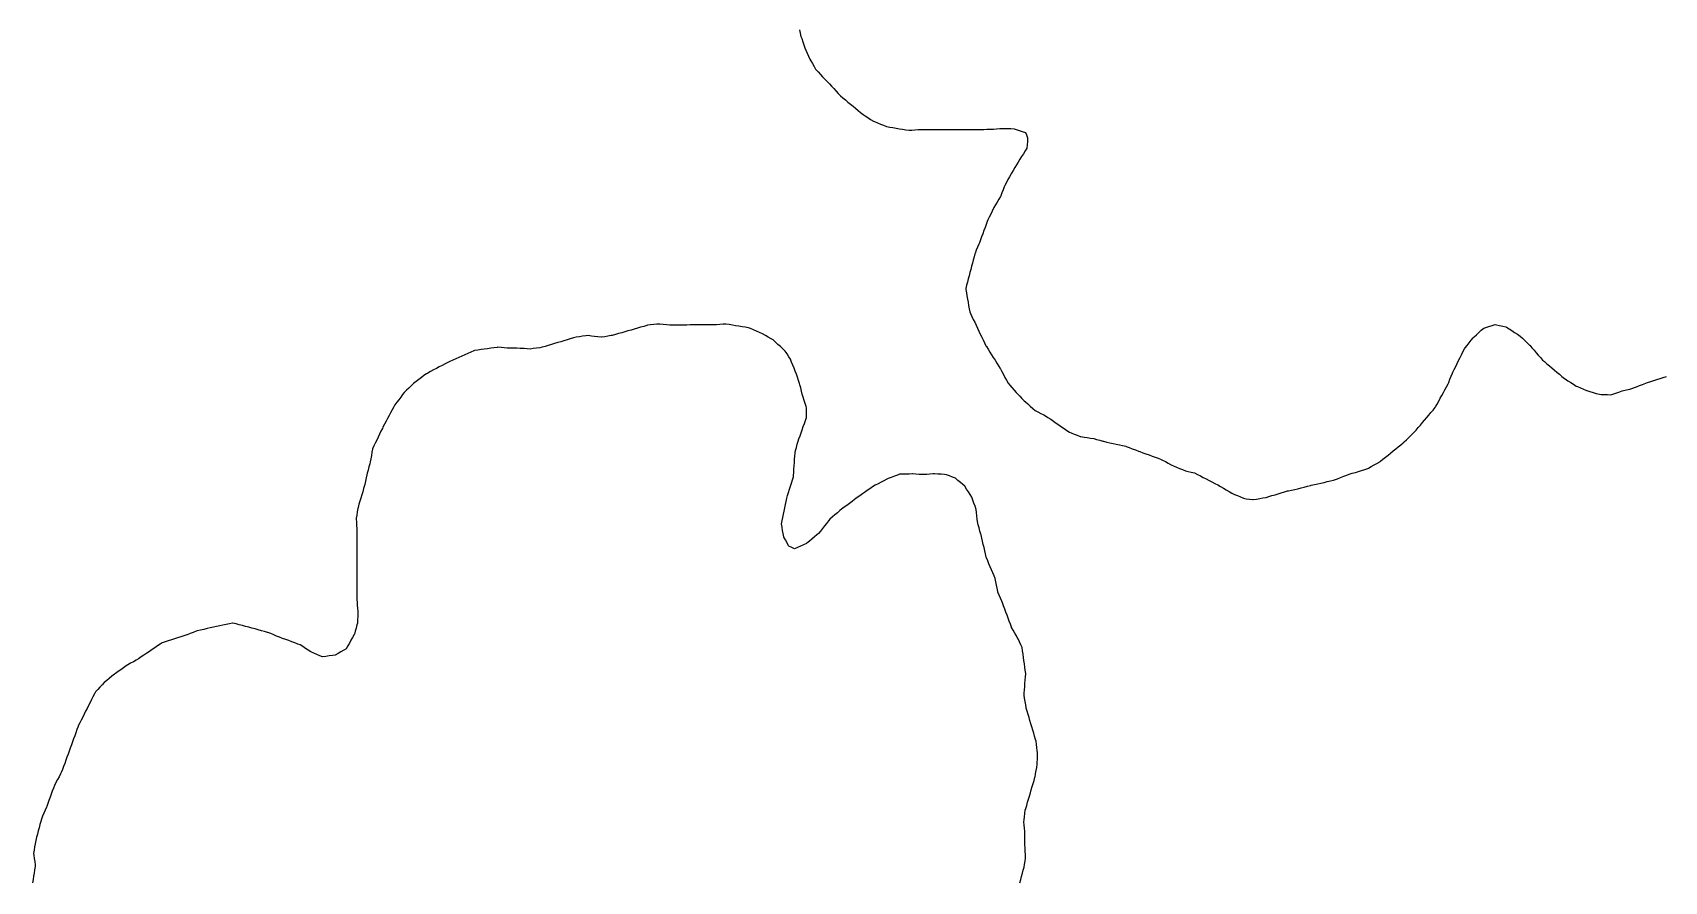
# Model space of a CAD drawing. Header units: millimetres. Extents: x 0 to 3094, y 578 to 2491.
# Drawn here: x 295.8 to 795.5, y 1794.4 to 2054.3 of the extents above; entities that cross this region are included whole.
import ezdxf

# ---------------------------------------------------------------- set-up
doc = ezdxf.new("R2010")
doc.units = ezdxf.units.MM
for name, color, linetype in [('ALL_ISLANDS', 7, 'Continuous'), ('OUTLINE_ISLAND_04', 7, 'Continuous'), ('OUTLINE_ISLAND_10', 7, 'Continuous')]:
    doc.layers.add(name, color=color, linetype=linetype)

msp = doc.modelspace()

# ---------------------------------------------------------------- linework, layer by layer
at = {"layer": 'ALL_ISLANDS'}
for points in [[(530.6248, 2055.1215), (530.8417, 2054.1453), (531.0586, 2053.1691), (531.2861, 2052.4706), (531.5958, 2051.5198), (531.9055, 2050.569), (532.2153, 2049.6182), (532.5335, 2048.9363), (532.9565, 2048.0302), (533.3795, 2047.124), (533.8024, 2046.2179), (534.0962, 2045.6948), (534.586, 2044.8229), (535.0757, 2043.951), (535.5654, 2043.0791), (535.6602, 2042.9781), (536.3447, 2042.2491), (537.0292, 2041.5201), (537.7137, 2040.791), (538.3982, 2040.062), (539.0827, 2039.333), (539.7672, 2038.604), (540.4517, 2037.875), (541.1362, 2037.146), (541.8207, 2036.417), (542.5052, 2035.6879), (543.1897, 2034.9589), (543.935, 2034.3373), (544.703, 2033.6968), (545.471, 2033.0563), (546.239, 2032.4159), (547.0069, 2031.7754), (547.7749, 2031.1349), (548.5429, 2030.4944), (549.3108, 2029.8539), (550.0788, 2029.2134), (550.7203, 2028.8094), (551.5665, 2028.2765), (552.4127, 2027.7436), (553.2589, 2027.2107), (553.6008, 2027.0692), (554.5249, 2026.687), (555.449, 2026.3048), (556.373, 2025.9225), (557.2971, 2025.5403), (558.2597, 2025.3791), (559.246, 2025.214), (560.2323, 2025.0489), (561.2185, 2024.8838), (562.2048, 2024.7186), (563.1911, 2024.5535), (564.1774, 2024.3884), (564.9755, 2024.4533), (565.9722, 2024.5344), (566.9689, 2024.6155), (567.0334, 2024.6157), (568.0334, 2024.6191), (569.0334, 2024.6226), (570.0334, 2024.626), (571.0334, 2024.6294), (572.0334, 2024.6329), (573.0334, 2024.6363), (574.0334, 2024.6397), (575.0334, 2024.6431), (576.0334, 2024.6466), (577.0334, 2024.65), (578.0334, 2024.6534), (579.0334, 2024.6569), (580.0333, 2024.6603), (581.0333, 2024.6637), (582.0333, 2024.6672), (583.0333, 2024.6706), (584.0333, 2024.674), (585.0333, 2024.6775), (586.0333, 2024.6809), (587.0333, 2024.6843), (588.0333, 2024.6878), (589.0333, 2024.6912), (589.9971, 2024.7822), (590.9926, 2024.8762), (591.9882, 2024.9702), (592.381, 2024.9612), (593.3808, 2024.9381), (594.3805, 2024.915), (595.3802, 2024.8919), (596.38, 2024.8688), (596.9385, 2024.6851), (597.8885, 2024.3726), (598.8384, 2024.0601), (599.7883, 2023.7476), (600.1013, 2023.017), (600.495, 2022.0978), (600.4812, 2021.9315), (600.3981, 2020.9349), (600.315, 2019.9384), (600.232, 2018.9418), (600.2177, 2018.9185), (599.6954, 2018.0657), (599.1731, 2017.2129), (598.6509, 2016.3601), (598.1286, 2015.5074), (597.6063, 2014.6546), (597.084, 2013.8018), (596.5618, 2012.949), (596.0395, 2012.0962), (595.5172, 2011.2435), (595.411, 2011.0459), (594.9373, 2010.1652), (594.4637, 2009.2845), (593.99, 2008.4038), (593.5163, 2007.5231), (593.3427, 2007.0882), (592.9718, 2006.1595), (592.601, 2005.2309), (592.2301, 2004.3022), (592.147, 2004.1588), (591.6456, 2003.2935), (591.1443, 2002.4283), (590.6429, 2001.5631), (590.1415, 2000.6979), (590.0559, 2000.5244), (589.6136, 1999.6275), (589.1712, 1998.7307), (588.7289, 1997.8339), (588.2865, 1996.937), (588.121, 1996.4841), (587.7776, 1995.5449), (587.4343, 1994.6057), (587.091, 1993.6665), (586.7476, 1992.7273), (586.4043, 1991.7881), (586.061, 1990.8489), (585.7176, 1989.9096), (585.5328, 1989.4704), (585.1449, 1988.5487), (584.7569, 1987.627), (584.369, 1986.7053), (584.3392, 1986.5931), (584.0822, 1985.6266), (583.8253, 1984.6602), (583.5683, 1983.6938), (583.3113, 1982.7274), (583.0543, 1981.761), (582.7974, 1980.7945), (582.5404, 1979.8281), (582.2834, 1978.8617), (582.0265, 1977.8953), (581.7695, 1976.9289), (581.5125, 1975.9625), (581.5679, 1975.6437), (581.7389, 1974.6584), (581.9099, 1973.6732), (582.0809, 1972.6879), (582.2519, 1971.7026), (582.4229, 1970.7174), (582.5939, 1969.7321), (582.7649, 1968.7468), (582.9804, 1968.2959), (583.4115, 1967.3936), (583.8427, 1966.4914), (584.2739, 1965.5891), (584.7051, 1964.6868), (585.1363, 1963.7846), (585.5675, 1962.8823), (585.9986, 1961.98), (586.4298, 1961.0778), (586.861, 1960.1755), (587.2922, 1959.2733), (587.7234, 1958.371), (587.8432, 1958.1802), (588.375, 1957.3334), (588.9068, 1956.4865), (589.4386, 1955.6396), (589.9704, 1954.7928), (590.5022, 1953.9459), (591.034, 1953.099), (591.5659, 1952.2522), (592.0977, 1951.4053), (592.1306, 1951.3443), (592.6056, 1950.4643), (593.0806, 1949.5843), (593.5556, 1948.7043), (594.0305, 1947.8243), (594.5055, 1946.9443), (595.0194, 1946.3525), (595.675, 1945.5974), (596.3306, 1944.8423), (596.9862, 1944.0871), (597.3563, 1943.7108), (598.0576, 1942.9979), (598.7588, 1942.285), (599.4601, 1941.5721), (599.8266, 1941.2414), (600.569, 1940.5715), (601.3114, 1939.9016), (602.0539, 1939.2317), (602.7963, 1938.5618), (603.6309, 1938.1229), (604.516, 1937.6574), (605.401, 1937.192), (606.2861, 1936.7265), (606.7243, 1936.428), (607.5507, 1935.865), (608.3771, 1935.3019), (609.2035, 1934.7389), (610.03, 1934.1758), (610.8564, 1933.6128), (611.6828, 1933.0497), (612.5092, 1932.4867), (613.3357, 1931.9236), (613.7891, 1931.7363), (614.7134, 1931.3546), (615.6377, 1930.9729), (616.562, 1930.5912), (616.7786, 1930.5589), (617.7676, 1930.4113), (618.7567, 1930.2637), (619.7457, 1930.1161), (620.7347, 1929.9685), (621.6226, 1929.7175), (622.5848, 1929.4454), (623.5471, 1929.1733), (623.7204, 1929.1349), (624.6968, 1928.9189), (625.6731, 1928.703), (626.6495, 1928.487), (627.6259, 1928.271), (628.6023, 1928.055), (629.5787, 1927.839), (630.5551, 1927.623), (630.6871, 1927.5717), (631.6191, 1927.2094), (632.5512, 1926.847), (633.4832, 1926.4847), (634.4153, 1926.1224), (634.8461, 1925.9676), (635.7872, 1925.6295), (636.7284, 1925.2914), (637.6695, 1924.9533), (638.6106, 1924.6152), (639.5517, 1924.2771), (640.4928, 1923.939), (641.4339, 1923.6009), (641.8071, 1923.3982), (642.6858, 1922.9209), (643.5646, 1922.4435), (644.4433, 1921.9662), (645.322, 1921.4889), (646.0625, 1921.201), (646.9945, 1920.8385), (647.9265, 1920.4761), (648.8586, 1920.1137), (649.6512, 1919.9194), (650.6224, 1919.6814), (651.5937, 1919.4433), (651.6006, 1919.4398), (652.491, 1918.9845), (653.3814, 1918.5293), (654.2718, 1918.0741), (655.1622, 1917.6189), (656.0526, 1917.1637), (656.9429, 1916.7085), (657.8333, 1916.2533), (658.7237, 1915.7981), (658.7258, 1915.7968), (659.5843, 1915.284), (660.4428, 1914.7712), (661.3013, 1914.2584), (662.1597, 1913.7456), (663.0182, 1913.2327), (663.8061, 1912.8906), (664.7234, 1912.4923), (665.6406, 1912.0941), (666.5579, 1911.6958), (667.4294, 1911.5637), (668.4181, 1911.4139), (669.4068, 1911.264), (669.6079, 1911.2976), (670.5942, 1911.4623), (671.5805, 1911.627), (672.5669, 1911.7918), (673.5532, 1911.9565), (674.3464, 1912.1994), (675.3026, 1912.4921), (676.2588, 1912.7849), (677.215, 1913.0777), (678.1712, 1913.3705), (679.1273, 1913.6633), (680.0835, 1913.9561), (680.3534, 1914.0126), (681.3322, 1914.2176), (682.311, 1914.4226), (683.2897, 1914.6276), (684.2685, 1914.8326), (685.1959, 1915.0969), (686.1576, 1915.371), (687.1193, 1915.6451), (687.3736, 1915.7012), (688.3501, 1915.9168), (689.3266, 1916.1323), (690.3031, 1916.3479), (691.2796, 1916.5635), (692.256, 1916.779), (693.2325, 1916.9946), (694.209, 1917.2102), (694.4949, 1917.3231), (695.4249, 1917.6906), (696.355, 1918.0582), (697.285, 1918.4257), (698.215, 1918.7932), (698.9667, 1919.0276), (699.9214, 1919.3253), (700.876, 1919.623), (701.8307, 1919.9207), (702.7853, 1920.2184), (703.74, 1920.5161), (704.6946, 1920.8139), (704.8606, 1920.9074), (705.7317, 1921.3986), (706.6028, 1921.8897), (707.4739, 1922.3809), (708.3449, 1922.872), (708.5423, 1923.032), (709.3192, 1923.6617), (710.096, 1924.2914), (710.8728, 1924.9212), (711.6497, 1925.5509), (712.4265, 1926.1806), (713.2033, 1926.8103), (713.9802, 1927.44), (714.757, 1928.0697), (715.5338, 1928.6994), (715.7743, 1928.9345), (716.4894, 1929.6336), (717.2044, 1930.3327), (717.9194, 1931.0318), (718.6344, 1931.7309), (719.3495, 1932.43), (719.4867, 1932.5921), (720.1331, 1933.3551), (720.7794, 1934.1182), (721.4258, 1934.8812), (722.0721, 1935.6443), (722.7185, 1936.4073), (723.3648, 1937.1704), (724.0112, 1937.9334), (724.6575, 1938.6965), (725.3039, 1939.4595), (725.4218, 1939.6747), (725.9025, 1940.5516), (726.3832, 1941.4285), (726.864, 1942.3054), (727.3447, 1943.1823), (727.8254, 1944.0591), (728.3061, 1944.936), (728.7868, 1945.8129), (729.2675, 1946.6898), (729.4685, 1947.1949), (729.8383, 1948.124), (730.2081, 1949.0531), (730.5779, 1949.9822), (730.7176, 1950.2663), (731.159, 1951.1636), (731.6004, 1952.0609), (732.0418, 1952.9582), (732.4832, 1953.8555), (732.9246, 1954.7528), (733.366, 1955.6501), (733.8074, 1956.5474), (734.2488, 1957.4447), (734.4812, 1957.7357), (735.1052, 1958.5171), (735.7292, 1959.2985), (736.3533, 1960.0799), (736.9773, 1960.8612), (737.2352, 1961.1016), (737.9669, 1961.7832), (738.6985, 1962.4649), (739.4302, 1963.1466), (740.1618, 1963.8283), (740.8014, 1964.0206), (741.7591, 1964.3084), (742.7168, 1964.5963), (743.6744, 1964.8841), (744.047, 1964.8091), (745.0274, 1964.6118), (746.0077, 1964.4145), (746.9881, 1964.2172), (747.1355, 1964.1203), (747.9711, 1963.5709), (748.8067, 1963.0215), (749.6422, 1962.4721), (750.4778, 1961.9227), (751.3134, 1961.3734), (752.0297, 1960.6918), (752.7541, 1960.0024), (753.4785, 1959.3131), (754.203, 1958.6237), (754.2729, 1958.5431), (754.9279, 1957.7875), (755.583, 1957.032), (756.2381, 1956.2764), (756.8931, 1955.5208), (757.5482, 1954.7652), (758.2033, 1954.0097), (758.7651, 1953.5372), (759.5304, 1952.8935), (760.2957, 1952.2498), (761.061, 1951.6062), (761.8263, 1950.9625), (762.5916, 1950.3188), (763.3569, 1949.6752), (764.1222, 1949.0315), (764.8875, 1948.3879), (765.1295, 1948.2309), (765.9684, 1947.6866), (766.8073, 1947.1424), (767.6463, 1946.5981), (768.4852, 1946.0538), (768.887, 1945.888), (769.8114, 1945.5066), (770.7357, 1945.1251), (771.6601, 1944.7436), (771.7611, 1944.7123), (772.7163, 1944.4164), (773.6715, 1944.1204), (774.6267, 1943.8245), (775.5819, 1943.5285), (776.1291, 1943.51), (777.1285, 1943.4762), (778.128, 1943.4424), (779.1274, 1943.4086), (779.6823, 1943.5959), (780.6298, 1943.9156), (781.5774, 1944.2353), (782.5249, 1944.555), (782.938, 1944.6588), (783.9079, 1944.9025), (784.8777, 1945.1463), (785.8476, 1945.39), (786.0595, 1945.4743), (786.9888, 1945.8437), (787.9181, 1946.2132), (788.8473, 1946.5826), (789.7766, 1946.9521), (790.3745, 1947.1396), (791.3287, 1947.4389), (792.2829, 1947.7382), (793.237, 1948.0374), (794.1912, 1948.3367), (795.1454, 1948.636), (796.0995, 1948.9352)], [(598.1215, 1793.9172), (598.3824, 1794.8825), (598.6432, 1795.8479), (598.9041, 1796.8133), (599.165, 1797.7786), (599.4258, 1798.744), (599.5435, 1799.5304), (599.6915, 1800.5194), (599.8395, 1801.5084), (599.8382, 1801.5368), (599.7955, 1802.5359), (599.7527, 1803.535), (599.7099, 1804.5341), (599.6671, 1805.5332), (599.6644, 1806.0695), (599.6595, 1807.0695), (599.6545, 1808.0695), (599.6495, 1809.0695), (599.6033, 1809.6132), (599.5187, 1810.6096), (599.4341, 1811.606), (599.3494, 1812.6024), (599.4134, 1813.1484), (599.5297, 1814.1416), (599.6461, 1815.1348), (599.7624, 1816.128), (599.9166, 1816.6522), (600.1987, 1817.6116), (600.4808, 1818.571), (600.7629, 1819.5303), (601.045, 1820.4897), (601.3272, 1821.4491), (601.6093, 1822.4085), (601.8914, 1823.3679), (602.1735, 1824.3272), (602.4556, 1825.2866), (602.7377, 1826.246), (602.7457, 1826.2921), (602.9172, 1827.2773), (603.0886, 1828.2625), (603.26, 1829.2477), (603.4314, 1830.2329), (603.4421, 1830.771), (603.462, 1831.7708), (603.4818, 1832.7706), (603.5017, 1833.7704), (603.4331, 1834.3212), (603.3094, 1835.3135), (603.1857, 1836.3058), (603.062, 1837.2982), (602.906, 1837.8279), (602.6235, 1838.7872), (602.3411, 1839.7465), (602.0586, 1840.7058), (601.7762, 1841.6651), (601.4937, 1842.6243), (601.2112, 1843.5836), (600.9288, 1844.5429), (600.6463, 1845.5022), (600.3638, 1846.4614), (600.0814, 1847.4207), (600.0715, 1847.4776), (599.9003, 1848.4629), (599.729, 1849.4481), (599.5578, 1850.4333), (599.3866, 1851.4186), (599.4311, 1851.9771), (599.5105, 1852.9739), (599.59, 1853.9708), (599.6694, 1854.9676), (599.7488, 1855.9644), (599.8282, 1856.9613), (599.9077, 1857.9581), (599.901, 1858.0062), (599.7648, 1858.9969), (599.6286, 1859.9876), (599.4924, 1860.9783), (599.3562, 1861.969), (599.2201, 1862.9596), (599.0839, 1863.9503), (598.9477, 1864.941), (598.8115, 1865.9317), (598.3963, 1866.8086), (597.9685, 1867.7125), (597.5406, 1868.6163), (597.5237, 1868.647), (597.0404, 1869.5225), (596.5572, 1870.3979), (596.0739, 1871.2734), (595.5907, 1872.1489), (595.5872, 1872.158), (595.2333, 1873.0932), (594.8793, 1874.0285), (594.5253, 1874.9638), (594.1714, 1875.899), (593.8174, 1876.8343), (593.4634, 1877.7695), (593.1095, 1878.7048), (592.7555, 1879.64), (592.5452, 1880.1371), (592.1555, 1881.0581), (591.7658, 1881.979), (591.3762, 1882.9), (591.3312, 1883.138), (591.1453, 1884.1206), (590.9594, 1885.1032), (590.7736, 1886.0857), (590.5877, 1887.0683), (590.218, 1887.9348), (589.8256, 1888.8546), (589.4332, 1889.7744), (589.0408, 1890.6941), (588.6483, 1891.6139), (588.2559, 1892.5337), (587.8635, 1893.4535), (587.8155, 1893.6583), (587.5876, 1894.6319), (587.3596, 1895.6056), (587.1317, 1896.5793), (586.9037, 1897.5529), (586.6758, 1898.5266), (586.4478, 1899.5003), (586.2199, 1900.474), (586.1616, 1900.6849), (585.895, 1901.6487), (585.6285, 1902.6125), (585.3619, 1903.5763), (585.0954, 1904.5402), (585.0142, 1905.3057), (584.9089, 1906.3002), (584.8035, 1907.2946), (584.6981, 1908.289), (584.3696, 1909.2334), (584.0411, 1910.1779), (583.7126, 1911.1224), (583.3841, 1912.0669), (582.8926, 1912.8319), (582.3521, 1913.6732), (581.8115, 1914.5145), (581.271, 1915.3559), (580.6499, 1915.8828), (579.8874, 1916.5297), (579.1248, 1917.1767), (578.3623, 1917.8236), (577.4898, 1918.169), (576.56, 1918.5371), (575.6302, 1918.9052), (574.9958, 1918.9508), (573.9984, 1919.0225), (573.0009, 1919.0942), (572.0035, 1919.1658), (571.581, 1919.1355), (570.5836, 1919.0639), (569.5862, 1918.9923), (568.5887, 1918.9207), (568.2787, 1918.9417), (567.281, 1919.0096), (566.2833, 1919.0774), (565.2856, 1919.1452), (565.1995, 1919.1431), (564.1997, 1919.1192), (563.2, 1919.0954), (562.2003, 1919.0715), (561.2006, 1919.0476), (560.5992, 1918.8121), (559.6681, 1918.4474), (558.7369, 1918.0827), (557.8058, 1917.718), (557.3801, 1917.5019), (556.4885, 1917.0491), (555.5969, 1916.5963), (554.7052, 1916.1436), (553.8136, 1915.6908), (553.0015, 1915.1502), (552.169, 1914.596), (551.3366, 1914.0419), (550.5042, 1913.4878), (549.9306, 1913.0658), (549.1251, 1912.4732), (548.3196, 1911.8806), (547.5141, 1911.288), (546.7086, 1910.6953), (545.9031, 1910.1027), (545.0976, 1909.5101), (544.2921, 1908.9175), (543.4866, 1908.3249), (542.986, 1907.9003), (542.2235, 1907.2534), (541.4609, 1906.6065), (540.6983, 1905.9595), (539.9358, 1905.3126), (539.5198, 1904.79), (538.8971, 1904.0076), (538.2743, 1903.2252), (537.6516, 1902.4428), (537.0288, 1901.6604), (536.4061, 1900.8779), (535.9516, 1900.4906), (535.1905, 1899.8419), (534.4295, 1899.1932), (533.6684, 1898.5446), (532.9073, 1897.8959), (532.7313, 1897.8206), (531.8119, 1897.4273), (530.8925, 1897.034), (529.9731, 1896.6407), (529.0537, 1896.2474), (528.2633, 1896.6066), (527.353, 1897.0205), (527.2797, 1897.1537), (526.7979, 1898.03), (526.3161, 1898.9062), (525.8343, 1899.7825), (525.8141, 1899.8902), (525.6299, 1900.8731), (525.4458, 1901.856), (525.2616, 1902.8389), (525.0775, 1903.8218), (525.0864, 1903.8644), (525.291, 1904.8432), (525.4957, 1905.822), (525.7003, 1906.8009), (525.905, 1907.7797), (526.1096, 1908.7585), (526.3143, 1909.7374), (526.5189, 1910.7162), (526.7236, 1911.695), (526.9812, 1912.5321), (527.2754, 1913.4879), (527.5696, 1914.4436), (527.8638, 1915.3994), (528.158, 1916.3551), (528.4522, 1917.3109), (528.7464, 1918.2666), (528.7714, 1918.6331), (528.8394, 1919.6307), (528.9074, 1920.6284), (528.9754, 1921.6261), (529.0434, 1922.6238), (529.1114, 1923.6215), (529.1794, 1924.6192), (529.2474, 1925.6169), (529.4262, 1926.2835), (529.6853, 1927.2494), (529.9443, 1928.2153), (530.2033, 1929.1811), (530.4429, 1929.8583), (530.7765, 1930.801), (531.1101, 1931.7437), (531.4436, 1932.6864), (531.7772, 1933.6292), (532.1108, 1934.5719), (532.4444, 1935.5146), (532.7779, 1936.4573), (532.7827, 1937.4037), (532.7877, 1938.4037), (532.7927, 1939.4037), (532.6796, 1939.7543), (532.3729, 1940.7061), (532.0661, 1941.6579), (531.7593, 1942.6096), (531.4525, 1943.5614), (531.2211, 1944.533), (530.9895, 1945.5058), (530.7578, 1946.4786), (530.6448, 1946.8325), (530.3407, 1947.7851), (530.0365, 1948.7378), (529.7324, 1949.6904), (529.7221, 1949.7154), (529.3408, 1950.6399), (528.9595, 1951.5643), (528.5782, 1952.4888), (528.197, 1953.4133), (527.8157, 1954.3377), (527.3523, 1955.0449), (526.8043, 1955.8814), (526.2562, 1956.7178), (526.2124, 1956.759), (525.4838, 1957.4439), (524.7551, 1958.1288), (524.0265, 1958.8136), (523.2978, 1959.4985), (522.5691, 1960.1834), (521.9273, 1960.5573), (521.0632, 1961.0607), (520.1991, 1961.564), (519.335, 1962.0674), (519.2842, 1962.0887), (518.3619, 1962.475), (517.4395, 1962.8613), (516.5171, 1963.2476), (515.5948, 1963.6339), (514.9912, 1963.8867), (514.0048, 1964.0511), (513.0184, 1964.2155), (512.032, 1964.3799), (511.0456, 1964.5443), (510.0592, 1964.7088), (509.0728, 1964.8732), (508.0864, 1965.0376), (507.2415, 1964.9661), (506.245, 1964.8818), (505.2486, 1964.7976), (505.091, 1964.7968), (504.091, 1964.7921), (503.091, 1964.7873), (502.091, 1964.7826), (501.091, 1964.7778), (500.091, 1964.7731), (499.091, 1964.7683), (498.091, 1964.7636), (497.091, 1964.7588), (496.0911, 1964.7541), (495.0911, 1964.7493), (494.0911, 1964.7446), (493.0911, 1964.7398), (492.0911, 1964.7351), (491.0911, 1964.7303), (490.883, 1964.7463), (489.886, 1964.823), (488.8889, 1964.8997), (487.8918, 1964.9764), (486.8948, 1965.0532), (486.0254, 1964.9354), (485.0344, 1964.8011), (484.0435, 1964.6669), (483.8568, 1964.6127), (482.8964, 1964.3343), (481.9359, 1964.0558), (480.9755, 1963.7773), (480.015, 1963.4988), (479.0546, 1963.2204), (478.0941, 1962.9419), (477.1337, 1962.6634), (476.1733, 1962.3849), (475.2128, 1962.1064), (474.2524, 1961.828), (473.2919, 1961.5495), (472.9512, 1961.4932), (471.9646, 1961.3304), (470.9779, 1961.1675), (469.9913, 1961.0046), (469.8593, 1961.0206), (468.8665, 1961.1407), (467.8738, 1961.2609), (466.881, 1961.3811), (465.8883, 1961.5013), (465.1755, 1961.4133), (464.183, 1961.2908), (463.1905, 1961.1683), (462.1981, 1961.0458), (461.353, 1960.7926), (460.3951, 1960.5055), (459.4372, 1960.2185), (458.4793, 1959.9315), (457.5213, 1959.6445), (456.5634, 1959.3574), (455.6055, 1959.0704), (454.6476, 1958.7834), (453.6897, 1958.4963), (452.7317, 1958.2093), (451.7738, 1957.9223), (451.0689, 1957.8136), (450.0806, 1957.6612), (449.0923, 1957.5088), (448.104, 1957.3564), (447.2409, 1957.4308), (446.2446, 1957.5167), (445.2483, 1957.6026), (445.0552, 1957.6057), (444.0554, 1957.6217), (443.0555, 1957.6377), (442.0556, 1957.6537), (441.0557, 1957.6697), (440.1981, 1957.7489), (439.2023, 1957.8407), (438.2065, 1957.9326), (438.0285, 1957.9077), (437.0381, 1957.7693), (436.0477, 1957.6308), (435.0574, 1957.4923), (434.067, 1957.3539), (433.0766, 1957.2154), (432.0863, 1957.077), (431.0959, 1956.9385), (430.884, 1956.8445), (429.9698, 1956.4391), (429.0557, 1956.0338), (428.1415, 1955.6284), (427.2274, 1955.223), (426.3132, 1954.8176), (425.3991, 1954.4123), (424.4849, 1954.0069), (423.5708, 1953.6015), (422.9656, 1953.2864), (422.0786, 1952.8246), (421.1916, 1952.3628), (420.3046, 1951.901), (419.4176, 1951.4392), (418.5306, 1950.9774), (417.6437, 1950.5156), (416.7567, 1950.0538), (416.4298, 1949.8208), (415.6154, 1949.2404), (414.8011, 1948.66), (413.9868, 1948.0796), (413.1724, 1947.4993), (413.1685, 1947.4956), (412.4396, 1946.8109), (411.7107, 1946.1263), (410.9818, 1945.4417), (410.2529, 1944.757), (409.524, 1944.0724), (409.0752, 1943.4764), (408.4736, 1942.6776), (407.872, 1941.8788), (407.2704, 1941.08), (406.6688, 1940.2812), (406.3439, 1939.67), (405.8746, 1938.787), (405.4052, 1937.904), (404.9358, 1937.0209), (404.4665, 1936.1379), (403.9971, 1935.2549), (403.5278, 1934.3719), (403.0584, 1933.4889), (402.8748, 1933.1063), (402.4421, 1932.2047), (402.0095, 1931.3032), (401.5768, 1930.4016), (401.1442, 1929.5001), (400.7115, 1928.5985), (400.2788, 1927.6969), (399.8462, 1926.7954), (399.8402, 1926.7603), (399.6713, 1925.7747), (399.5025, 1924.789), (399.3336, 1923.8034), (399.1648, 1922.8177), (399.0131, 1922.2634), (398.7493, 1921.2989), (398.4854, 1920.3343), (398.2215, 1919.3698), (398.1264, 1918.896), (397.9296, 1917.9155), (397.7327, 1916.9351), (397.5359, 1915.9547), (397.4273, 1915.5936), (397.1392, 1914.636), (396.8511, 1913.6784), (396.563, 1912.7208), (396.2749, 1911.7632), (395.9868, 1910.8056), (395.6987, 1909.848), (395.4106, 1908.8904), (395.3497, 1908.5232), (395.186, 1907.5367), (395.0224, 1906.5501), (394.8588, 1905.5636), (394.8675, 1905.3764), (394.9144, 1904.3775), (394.9612, 1903.3786), (395.008, 1902.3797), (395.0549, 1901.3808), (395.0551, 1900.5272), (395.0555, 1899.5272), (395.0558, 1898.5272), (395.0561, 1897.5272), (395.0564, 1896.5272), (395.0567, 1895.5272), (395.0571, 1894.5272), (395.0574, 1893.5272), (395.0577, 1892.5272), (395.058, 1891.5272), (395.0584, 1890.5272), (395.0587, 1889.5272), (395.059, 1888.5272), (395.0593, 1887.5272), (395.0596, 1886.5272), (395.06, 1885.5272), (395.0603, 1884.5272), (395.0606, 1883.5272), (395.0609, 1882.5272), (395.0613, 1881.5272), (395.0616, 1880.5272), (395.1072, 1879.9859), (395.1913, 1878.9895), (395.2754, 1877.993), (395.3594, 1876.9965), (395.3417, 1876.4517), (395.3091, 1875.4522), (395.2765, 1874.4527), (395.2439, 1873.4533), (395.094, 1872.9113), (394.8273, 1871.9475), (394.5606, 1870.9837), (394.2939, 1870.0199), (394.2445, 1869.9329), (393.7506, 1869.0634), (393.2567, 1868.1939), (392.7628, 1867.3244), (392.2689, 1866.4548), (391.7751, 1865.5853), (391.036, 1865.1598), (390.1693, 1864.6609), (389.3027, 1864.162), (388.436, 1863.6631), (387.552, 1863.5386), (386.5618, 1863.3991), (385.5716, 1863.2596), (384.5813, 1863.1201), (383.7518, 1863.4624), (382.8274, 1863.8438), (381.903, 1864.2252), (380.9786, 1864.6066), (380.1695, 1865.1445), (379.3367, 1865.6982), (378.5039, 1866.2518), (377.6712, 1866.8054), (377.0099, 1867.0484), (376.0713, 1867.3933), (375.1327, 1867.7383), (374.1941, 1868.0833), (373.2555, 1868.4282), (372.3168, 1868.7732), (371.3782, 1869.1181), (370.4396, 1869.4631), (369.5879, 1869.8271), (368.6684, 1870.2201), (367.7488, 1870.6131), (367.7344, 1870.617), (366.7684, 1870.8755), (365.8024, 1871.134), (364.8364, 1871.3926), (363.8704, 1871.6511), (362.9044, 1871.9097), (361.9384, 1872.1682), (360.9724, 1872.4268), (360.0064, 1872.6853), (359.0404, 1872.9439), (358.0744, 1873.2024), (357.1084, 1873.4609), (356.9883, 1873.4351), (356.0107, 1873.2246), (355.0331, 1873.0141), (354.0555, 1872.8037), (353.0779, 1872.5932), (352.1003, 1872.3827), (351.1227, 1872.1722), (350.1452, 1871.9618), (349.1676, 1871.7513), (348.19, 1871.5408), (347.2124, 1871.3303), (346.2348, 1871.1199), (345.834, 1870.9598), (344.9054, 1870.5887), (343.9768, 1870.2177), (343.0482, 1869.8467), (343.0152, 1869.8362), (342.0627, 1869.5317), (341.1101, 1869.2272), (340.1576, 1868.9227), (339.2051, 1868.6182), (338.2526, 1868.3137), (337.3001, 1868.0092), (336.3476, 1867.7048), (335.395, 1867.4003), (334.8257, 1867.0157), (333.997, 1866.4559), (333.1683, 1865.8962), (332.3396, 1865.3365), (331.5109, 1864.7768), (330.6823, 1864.217), (329.8536, 1863.6573), (329.0249, 1863.0976), (328.1962, 1862.5379), (327.4905, 1862.1315), (326.6239, 1861.6326), (325.7573, 1861.1336), (324.8907, 1860.6346), (324.4234, 1860.3145), (323.5984, 1859.7493), (322.7734, 1859.1842), (321.9484, 1858.619), (321.1234, 1858.0539), (320.7913, 1857.7837), (320.0155, 1857.1527), (319.2397, 1856.5217), (318.4639, 1855.8908), (317.6881, 1855.2598), (317.0527, 1854.5903), (316.3644, 1853.8649), (315.676, 1853.1396), (314.9876, 1852.4142), (314.6792, 1851.7993), (314.2309, 1850.9054), (313.7825, 1850.0116), (313.3342, 1849.1177), (312.8858, 1848.2239), (312.4375, 1847.33), (311.9892, 1846.4361), (311.5408, 1845.5423), (311.0925, 1844.6484), (310.6441, 1843.7546), (310.1958, 1842.8607), (309.7474, 1841.9668), (309.6721, 1841.7599), (309.3301, 1840.8202), (308.9881, 1839.8805), (308.6461, 1838.9408), (308.3041, 1838.0011), (307.9621, 1837.0614), (307.6201, 1836.1217), (307.2781, 1835.182), (306.9361, 1834.2423), (306.5941, 1833.3026), (306.2521, 1832.3629), (305.9101, 1831.4232), (305.5682, 1830.4835), (305.2262, 1829.5438), (304.8842, 1828.6041), (304.5422, 1827.6644), (304.3201, 1827.2572), (303.8412, 1826.3793), (303.3623, 1825.5014), (302.8834, 1824.6235), (302.4045, 1823.7457), (302.1092, 1822.9254), (301.7704, 1821.9846), (301.4316, 1821.0437), (301.0928, 1820.1028), (300.7539, 1819.162), (300.4151, 1818.2211), (300.0763, 1817.2803), (299.9785, 1817.0457), (299.5934, 1816.1228), (299.2084, 1815.1999), (298.8234, 1814.277), (298.4383, 1813.3541), (298.2643, 1812.7054), (298.0051, 1811.7395), (297.746, 1810.7737), (297.4869, 1809.8079), (297.2277, 1808.842), (296.9686, 1807.8762), (296.7095, 1806.9103), (296.7005, 1806.8573), (296.5342, 1805.8713), (296.3679, 1804.8852), (296.2016, 1803.8991), (296.0352, 1802.9131), (296.117, 1802.3693), (296.2656, 1801.3804), (296.4143, 1800.3915), (296.563, 1799.4027), (296.4852, 1798.8744), (296.3395, 1797.885), (296.1939, 1796.8957), (296.0482, 1795.9064), (295.9025, 1794.917), (295.7569, 1793.9277)]]:
    msp.add_lwpolyline(points, dxfattribs=at)
at = {"layer": 'OUTLINE_ISLAND_04'}
msp.add_lwpolyline([(530.6248, 2055.1215), (530.8417, 2054.1453), (531.0586, 2053.1691), (531.2861, 2052.4706), (531.5958, 2051.5198), (531.9055, 2050.569), (532.2153, 2049.6182), (532.5335, 2048.9363), (532.9565, 2048.0302), (533.3795, 2047.124), (533.8024, 2046.2179), (534.0962, 2045.6948), (534.586, 2044.8229), (535.0757, 2043.951), (535.5654, 2043.0791), (535.6602, 2042.9781), (536.3447, 2042.2491), (537.0292, 2041.5201), (537.7137, 2040.791), (538.3982, 2040.062), (539.0827, 2039.333), (539.7672, 2038.604), (540.4517, 2037.875), (541.1362, 2037.146), (541.8207, 2036.417), (542.5052, 2035.6879), (543.1897, 2034.9589), (543.935, 2034.3373), (544.703, 2033.6968), (545.471, 2033.0563), (546.239, 2032.4159), (547.0069, 2031.7754), (547.7749, 2031.1349), (548.5429, 2030.4944), (549.3108, 2029.8539), (550.0788, 2029.2134), (550.7203, 2028.8094), (551.5665, 2028.2765), (552.4127, 2027.7436), (553.2589, 2027.2107), (553.6008, 2027.0692), (554.5249, 2026.687), (555.449, 2026.3048), (556.373, 2025.9225), (557.2971, 2025.5403), (558.2597, 2025.3791), (559.246, 2025.214), (560.2323, 2025.0489), (561.2185, 2024.8838), (562.2048, 2024.7186), (563.1911, 2024.5535), (564.1774, 2024.3884), (564.9755, 2024.4533), (565.9722, 2024.5344), (566.9689, 2024.6155), (567.0334, 2024.6157), (568.0334, 2024.6191), (569.0334, 2024.6226), (570.0334, 2024.626), (571.0334, 2024.6294), (572.0334, 2024.6329), (573.0334, 2024.6363), (574.0334, 2024.6397), (575.0334, 2024.6431), (576.0334, 2024.6466), (577.0334, 2024.65), (578.0334, 2024.6534), (579.0334, 2024.6569), (580.0333, 2024.6603), (581.0333, 2024.6637), (582.0333, 2024.6672), (583.0333, 2024.6706), (584.0333, 2024.674), (585.0333, 2024.6775), (586.0333, 2024.6809), (587.0333, 2024.6843), (588.0333, 2024.6878), (589.0333, 2024.6912), (589.9971, 2024.7822), (590.9926, 2024.8762), (591.9882, 2024.9702), (592.381, 2024.9612), (593.3808, 2024.9381), (594.3805, 2024.915), (595.3802, 2024.8919), (596.38, 2024.8688), (596.9385, 2024.6851), (597.8885, 2024.3726), (598.8384, 2024.0601), (599.7883, 2023.7476), (600.1013, 2023.017), (600.495, 2022.0978), (600.4812, 2021.9315), (600.3981, 2020.9349), (600.315, 2019.9384), (600.232, 2018.9418), (600.2177, 2018.9185), (599.6954, 2018.0657), (599.1731, 2017.2129), (598.6509, 2016.3601), (598.1286, 2015.5074), (597.6063, 2014.6546), (597.084, 2013.8018), (596.5618, 2012.949), (596.0395, 2012.0962), (595.5172, 2011.2435), (595.411, 2011.0459), (594.9373, 2010.1652), (594.4637, 2009.2845), (593.99, 2008.4038), (593.5163, 2007.5231), (593.3427, 2007.0882), (592.9718, 2006.1595), (592.601, 2005.2309), (592.2301, 2004.3022), (592.147, 2004.1588), (591.6456, 2003.2935), (591.1443, 2002.4283), (590.6429, 2001.5631), (590.1415, 2000.6979), (590.0559, 2000.5244), (589.6136, 1999.6275), (589.1712, 1998.7307), (588.7289, 1997.8339), (588.2865, 1996.937), (588.121, 1996.4841), (587.7776, 1995.5449), (587.4343, 1994.6057), (587.091, 1993.6665), (586.7476, 1992.7273), (586.4043, 1991.7881), (586.061, 1990.8489), (585.7176, 1989.9096), (585.5328, 1989.4704), (585.1449, 1988.5487), (584.7569, 1987.627), (584.369, 1986.7053), (584.3392, 1986.5931), (584.0822, 1985.6266), (583.8253, 1984.6602), (583.5683, 1983.6938), (583.3113, 1982.7274), (583.0543, 1981.761), (582.7974, 1980.7945), (582.5404, 1979.8281), (582.2834, 1978.8617), (582.0265, 1977.8953), (581.7695, 1976.9289), (581.5125, 1975.9625), (581.5679, 1975.6437), (581.7389, 1974.6584), (581.9099, 1973.6732), (582.0809, 1972.6879), (582.2519, 1971.7026), (582.4229, 1970.7174), (582.5939, 1969.7321), (582.7649, 1968.7468), (582.9804, 1968.2959), (583.4115, 1967.3936), (583.8427, 1966.4914), (584.2739, 1965.5891), (584.7051, 1964.6868), (585.1363, 1963.7846), (585.5675, 1962.8823), (585.9986, 1961.98), (586.4298, 1961.0778), (586.861, 1960.1755), (587.2922, 1959.2733), (587.7234, 1958.371), (587.8432, 1958.1802), (588.375, 1957.3334), (588.9068, 1956.4865), (589.4386, 1955.6396), (589.9704, 1954.7928), (590.5022, 1953.9459), (591.034, 1953.099), (591.5659, 1952.2522), (592.0977, 1951.4053), (592.1306, 1951.3443), (592.6056, 1950.4643), (593.0806, 1949.5843), (593.5556, 1948.7043), (594.0305, 1947.8243), (594.5055, 1946.9443), (595.0194, 1946.3525), (595.675, 1945.5974), (596.3306, 1944.8423), (596.9862, 1944.0871), (597.3563, 1943.7108), (598.0576, 1942.9979), (598.7588, 1942.285), (599.4601, 1941.5721), (599.8266, 1941.2414), (600.569, 1940.5715), (601.3114, 1939.9016), (602.0539, 1939.2317), (602.7963, 1938.5618), (603.6309, 1938.1229), (604.516, 1937.6574), (605.401, 1937.192), (606.2861, 1936.7265), (606.7243, 1936.428), (607.5507, 1935.865), (608.3771, 1935.3019), (609.2035, 1934.7389), (610.03, 1934.1758), (610.8564, 1933.6128), (611.6828, 1933.0497), (612.5092, 1932.4867), (613.3357, 1931.9236), (613.7891, 1931.7363), (614.7134, 1931.3546), (615.6377, 1930.9729), (616.562, 1930.5912), (616.7786, 1930.5589), (617.7676, 1930.4113), (618.7567, 1930.2637), (619.7457, 1930.1161), (620.7347, 1929.9685), (621.6226, 1929.7175), (622.5848, 1929.4454), (623.5471, 1929.1733), (623.7204, 1929.1349), (624.6968, 1928.9189), (625.6731, 1928.703), (626.6495, 1928.487), (627.6259, 1928.271), (628.6023, 1928.055), (629.5787, 1927.839), (630.5551, 1927.623), (630.6871, 1927.5717), (631.6191, 1927.2094), (632.5512, 1926.847), (633.4832, 1926.4847), (634.4153, 1926.1224), (634.8461, 1925.9676), (635.7872, 1925.6295), (636.7284, 1925.2914), (637.6695, 1924.9533), (638.6106, 1924.6152), (639.5517, 1924.2771), (640.4928, 1923.939), (641.4339, 1923.6009), (641.8071, 1923.3982), (642.6858, 1922.9209), (643.5646, 1922.4435), (644.4433, 1921.9662), (645.322, 1921.4889), (646.0625, 1921.201), (646.9945, 1920.8385), (647.9265, 1920.4761), (648.8586, 1920.1137), (649.6512, 1919.9194), (650.6224, 1919.6814), (651.5937, 1919.4433), (651.6006, 1919.4398), (652.491, 1918.9845), (653.3814, 1918.5293), (654.2718, 1918.0741), (655.1622, 1917.6189), (656.0526, 1917.1637), (656.9429, 1916.7085), (657.8333, 1916.2533), (658.7237, 1915.7981), (658.7258, 1915.7968), (659.5843, 1915.284), (660.4428, 1914.7712), (661.3013, 1914.2584), (662.1597, 1913.7456), (663.0182, 1913.2327), (663.8061, 1912.8906), (664.7234, 1912.4923), (665.6406, 1912.0941), (666.5579, 1911.6958), (667.4294, 1911.5637), (668.4181, 1911.4139), (669.4068, 1911.264), (669.6079, 1911.2976), (670.5942, 1911.4623), (671.5805, 1911.627), (672.5669, 1911.7918), (673.5532, 1911.9565), (674.3464, 1912.1994), (675.3026, 1912.4921), (676.2588, 1912.7849), (677.215, 1913.0777), (678.1712, 1913.3705), (679.1273, 1913.6633), (680.0835, 1913.9561), (680.3534, 1914.0126), (681.3322, 1914.2176), (682.311, 1914.4226), (683.2897, 1914.6276), (684.2685, 1914.8326), (685.1959, 1915.0969), (686.1576, 1915.371), (687.1193, 1915.6451), (687.3736, 1915.7012), (688.3501, 1915.9168), (689.3266, 1916.1323), (690.3031, 1916.3479), (691.2796, 1916.5635), (692.256, 1916.779), (693.2325, 1916.9946), (694.209, 1917.2102), (694.4949, 1917.3231), (695.4249, 1917.6906), (696.355, 1918.0582), (697.285, 1918.4257), (698.215, 1918.7932), (698.9667, 1919.0276), (699.9214, 1919.3253), (700.876, 1919.623), (701.8307, 1919.9207), (702.7853, 1920.2184), (703.74, 1920.5161), (704.6946, 1920.8139), (704.8606, 1920.9074), (705.7317, 1921.3986), (706.6028, 1921.8897), (707.4739, 1922.3809), (708.3449, 1922.872), (708.5423, 1923.032), (709.3192, 1923.6617), (710.096, 1924.2914), (710.8728, 1924.9212), (711.6497, 1925.5509), (712.4265, 1926.1806), (713.2033, 1926.8103), (713.9802, 1927.44), (714.757, 1928.0697), (715.5338, 1928.6994), (715.7743, 1928.9345), (716.4894, 1929.6336), (717.2044, 1930.3327), (717.9194, 1931.0318), (718.6344, 1931.7309), (719.3495, 1932.43), (719.4867, 1932.5921), (720.1331, 1933.3551), (720.7794, 1934.1182), (721.4258, 1934.8812), (722.0721, 1935.6443), (722.7185, 1936.4073), (723.3648, 1937.1704), (724.0112, 1937.9334), (724.6575, 1938.6965), (725.3039, 1939.4595), (725.4218, 1939.6747), (725.9025, 1940.5516), (726.3832, 1941.4285), (726.864, 1942.3054), (727.3447, 1943.1823), (727.8254, 1944.0591), (728.3061, 1944.936), (728.7868, 1945.8129), (729.2675, 1946.6898), (729.4685, 1947.1949), (729.8383, 1948.124), (730.2081, 1949.0531), (730.5779, 1949.9822), (730.7176, 1950.2663), (731.159, 1951.1636), (731.6004, 1952.0609), (732.0418, 1952.9582), (732.4832, 1953.8555), (732.9246, 1954.7528), (733.366, 1955.6501), (733.8074, 1956.5474), (734.2488, 1957.4447), (734.4812, 1957.7357), (735.1052, 1958.5171), (735.7292, 1959.2985), (736.3533, 1960.0799), (736.9773, 1960.8612), (737.2352, 1961.1016), (737.9669, 1961.7832), (738.6985, 1962.4649), (739.4302, 1963.1466), (740.1618, 1963.8283), (740.8014, 1964.0206), (741.7591, 1964.3084), (742.7168, 1964.5963), (743.6744, 1964.8841), (744.047, 1964.8091), (745.0274, 1964.6118), (746.0077, 1964.4145), (746.9881, 1964.2172), (747.1355, 1964.1203), (747.9711, 1963.5709), (748.8067, 1963.0215), (749.6422, 1962.4721), (750.4778, 1961.9227), (751.3134, 1961.3734), (752.0297, 1960.6918), (752.7541, 1960.0024), (753.4785, 1959.3131), (754.203, 1958.6237), (754.2729, 1958.5431), (754.9279, 1957.7875), (755.583, 1957.032), (756.2381, 1956.2764), (756.8931, 1955.5208), (757.5482, 1954.7652), (758.2033, 1954.0097), (758.7651, 1953.5372), (759.5304, 1952.8935), (760.2957, 1952.2498), (761.061, 1951.6062), (761.8263, 1950.9625), (762.5916, 1950.3188), (763.3569, 1949.6752), (764.1222, 1949.0315), (764.8875, 1948.3879), (765.1295, 1948.2309), (765.9684, 1947.6866), (766.8073, 1947.1424), (767.6463, 1946.5981), (768.4852, 1946.0538), (768.887, 1945.888), (769.8114, 1945.5066), (770.7357, 1945.1251), (771.6601, 1944.7436), (771.7611, 1944.7123), (772.7163, 1944.4164), (773.6715, 1944.1204), (774.6267, 1943.8245), (775.5819, 1943.5285), (776.1291, 1943.51), (777.1285, 1943.4762), (778.128, 1943.4424), (779.1274, 1943.4086), (779.6823, 1943.5959), (780.6298, 1943.9156), (781.5774, 1944.2353), (782.5249, 1944.555), (782.938, 1944.6588), (783.9079, 1944.9025), (784.8777, 1945.1463), (785.8476, 1945.39), (786.0595, 1945.4743), (786.9888, 1945.8437), (787.9181, 1946.2132), (788.8473, 1946.5826), (789.7766, 1946.9521), (790.3745, 1947.1396), (791.3287, 1947.4389), (792.2829, 1947.7382), (793.237, 1948.0374), (794.1912, 1948.3367), (795.1454, 1948.636), (796.0995, 1948.9352)], dxfattribs=at)
at = {"layer": 'OUTLINE_ISLAND_10'}
msp.add_lwpolyline([(598.1215, 1793.9172), (598.3824, 1794.8825), (598.6432, 1795.8479), (598.9041, 1796.8133), (599.165, 1797.7786), (599.4258, 1798.744), (599.5435, 1799.5304), (599.6915, 1800.5194), (599.8395, 1801.5084), (599.8382, 1801.5368), (599.7955, 1802.5359), (599.7527, 1803.535), (599.7099, 1804.5341), (599.6671, 1805.5332), (599.6644, 1806.0695), (599.6595, 1807.0695), (599.6545, 1808.0695), (599.6495, 1809.0695), (599.6033, 1809.6132), (599.5187, 1810.6096), (599.4341, 1811.606), (599.3494, 1812.6024), (599.4134, 1813.1484), (599.5297, 1814.1416), (599.6461, 1815.1348), (599.7624, 1816.128), (599.9166, 1816.6522), (600.1987, 1817.6116), (600.4808, 1818.571), (600.7629, 1819.5303), (601.045, 1820.4897), (601.3272, 1821.4491), (601.6093, 1822.4085), (601.8914, 1823.3679), (602.1735, 1824.3272), (602.4556, 1825.2866), (602.7377, 1826.246), (602.7457, 1826.2921), (602.9172, 1827.2773), (603.0886, 1828.2625), (603.26, 1829.2477), (603.4314, 1830.2329), (603.4421, 1830.771), (603.462, 1831.7708), (603.4818, 1832.7706), (603.5017, 1833.7704), (603.4331, 1834.3212), (603.3094, 1835.3135), (603.1857, 1836.3058), (603.062, 1837.2982), (602.906, 1837.8279), (602.6235, 1838.7872), (602.3411, 1839.7465), (602.0586, 1840.7058), (601.7762, 1841.6651), (601.4937, 1842.6243), (601.2112, 1843.5836), (600.9288, 1844.5429), (600.6463, 1845.5022), (600.3638, 1846.4614), (600.0814, 1847.4207), (600.0715, 1847.4776), (599.9003, 1848.4629), (599.729, 1849.4481), (599.5578, 1850.4333), (599.3866, 1851.4186), (599.4311, 1851.9771), (599.5105, 1852.9739), (599.59, 1853.9708), (599.6694, 1854.9676), (599.7488, 1855.9644), (599.8282, 1856.9613), (599.9077, 1857.9581), (599.901, 1858.0062), (599.7648, 1858.9969), (599.6286, 1859.9876), (599.4924, 1860.9783), (599.3562, 1861.969), (599.2201, 1862.9596), (599.0839, 1863.9503), (598.9477, 1864.941), (598.8115, 1865.9317), (598.3963, 1866.8086), (597.9685, 1867.7125), (597.5406, 1868.6163), (597.5237, 1868.647), (597.0404, 1869.5225), (596.5572, 1870.3979), (596.0739, 1871.2734), (595.5907, 1872.1489), (595.5872, 1872.158), (595.2333, 1873.0932), (594.8793, 1874.0285), (594.5253, 1874.9638), (594.1714, 1875.899), (593.8174, 1876.8343), (593.4634, 1877.7695), (593.1095, 1878.7048), (592.7555, 1879.64), (592.5452, 1880.1371), (592.1555, 1881.0581), (591.7658, 1881.979), (591.3762, 1882.9), (591.3312, 1883.138), (591.1453, 1884.1206), (590.9594, 1885.1032), (590.7736, 1886.0857), (590.5877, 1887.0683), (590.218, 1887.9348), (589.8256, 1888.8546), (589.4332, 1889.7744), (589.0408, 1890.6941), (588.6483, 1891.6139), (588.2559, 1892.5337), (587.8635, 1893.4535), (587.8155, 1893.6583), (587.5876, 1894.6319), (587.3596, 1895.6056), (587.1317, 1896.5793), (586.9037, 1897.5529), (586.6758, 1898.5266), (586.4478, 1899.5003), (586.2199, 1900.474), (586.1616, 1900.6849), (585.895, 1901.6487), (585.6285, 1902.6125), (585.3619, 1903.5763), (585.0954, 1904.5402), (585.0142, 1905.3057), (584.9089, 1906.3002), (584.8035, 1907.2946), (584.6981, 1908.289), (584.3696, 1909.2334), (584.0411, 1910.1779), (583.7126, 1911.1224), (583.3841, 1912.0669), (582.8926, 1912.8319), (582.3521, 1913.6732), (581.8115, 1914.5145), (581.271, 1915.3559), (580.6499, 1915.8828), (579.8874, 1916.5297), (579.1248, 1917.1767), (578.3623, 1917.8236), (577.4898, 1918.169), (576.56, 1918.5371), (575.6302, 1918.9052), (574.9958, 1918.9508), (573.9984, 1919.0225), (573.0009, 1919.0942), (572.0035, 1919.1658), (571.581, 1919.1355), (570.5836, 1919.0639), (569.5862, 1918.9923), (568.5887, 1918.9207), (568.2787, 1918.9417), (567.281, 1919.0096), (566.2833, 1919.0774), (565.2856, 1919.1452), (565.1995, 1919.1431), (564.1997, 1919.1192), (563.2, 1919.0954), (562.2003, 1919.0715), (561.2006, 1919.0476), (560.5992, 1918.8121), (559.6681, 1918.4474), (558.7369, 1918.0827), (557.8058, 1917.718), (557.3801, 1917.5019), (556.4885, 1917.0491), (555.5969, 1916.5963), (554.7052, 1916.1436), (553.8136, 1915.6908), (553.0015, 1915.1502), (552.169, 1914.596), (551.3366, 1914.0419), (550.5042, 1913.4878), (549.9306, 1913.0658), (549.1251, 1912.4732), (548.3196, 1911.8806), (547.5141, 1911.288), (546.7086, 1910.6953), (545.9031, 1910.1027), (545.0976, 1909.5101), (544.2921, 1908.9175), (543.4866, 1908.3249), (542.986, 1907.9003), (542.2235, 1907.2534), (541.4609, 1906.6065), (540.6983, 1905.9595), (539.9358, 1905.3126), (539.5198, 1904.79), (538.8971, 1904.0076), (538.2743, 1903.2252), (537.6516, 1902.4428), (537.0288, 1901.6604), (536.4061, 1900.8779), (535.9516, 1900.4906), (535.1905, 1899.8419), (534.4295, 1899.1932), (533.6684, 1898.5446), (532.9073, 1897.8959), (532.7313, 1897.8206), (531.8119, 1897.4273), (530.8925, 1897.034), (529.9731, 1896.6407), (529.0537, 1896.2474), (528.2633, 1896.6066), (527.353, 1897.0205), (527.2797, 1897.1537), (526.7979, 1898.03), (526.3161, 1898.9062), (525.8343, 1899.7825), (525.8141, 1899.8902), (525.6299, 1900.8731), (525.4458, 1901.856), (525.2616, 1902.8389), (525.0775, 1903.8218), (525.0864, 1903.8644), (525.291, 1904.8432), (525.4957, 1905.822), (525.7003, 1906.8009), (525.905, 1907.7797), (526.1096, 1908.7585), (526.3143, 1909.7374), (526.5189, 1910.7162), (526.7236, 1911.695), (526.9812, 1912.5321), (527.2754, 1913.4879), (527.5696, 1914.4436), (527.8638, 1915.3994), (528.158, 1916.3551), (528.4522, 1917.3109), (528.7464, 1918.2666), (528.7714, 1918.6331), (528.8394, 1919.6307), (528.9074, 1920.6284), (528.9754, 1921.6261), (529.0434, 1922.6238), (529.1114, 1923.6215), (529.1794, 1924.6192), (529.2474, 1925.6169), (529.4262, 1926.2835), (529.6853, 1927.2494), (529.9443, 1928.2153), (530.2033, 1929.1811), (530.4429, 1929.8583), (530.7765, 1930.801), (531.1101, 1931.7437), (531.4436, 1932.6864), (531.7772, 1933.6292), (532.1108, 1934.5719), (532.4444, 1935.5146), (532.7779, 1936.4573), (532.7827, 1937.4037), (532.7877, 1938.4037), (532.7927, 1939.4037), (532.6796, 1939.7543), (532.3729, 1940.7061), (532.0661, 1941.6579), (531.7593, 1942.6096), (531.4525, 1943.5614), (531.2211, 1944.533), (530.9895, 1945.5058), (530.7578, 1946.4786), (530.6448, 1946.8325), (530.3407, 1947.7851), (530.0365, 1948.7378), (529.7324, 1949.6904), (529.7221, 1949.7154), (529.3408, 1950.6399), (528.9595, 1951.5643), (528.5782, 1952.4888), (528.197, 1953.4133), (527.8157, 1954.3377), (527.3523, 1955.0449), (526.8043, 1955.8814), (526.2562, 1956.7178), (526.2124, 1956.759), (525.4838, 1957.4439), (524.7551, 1958.1288), (524.0265, 1958.8136), (523.2978, 1959.4985), (522.5691, 1960.1834), (521.9273, 1960.5573), (521.0632, 1961.0607), (520.1991, 1961.564), (519.335, 1962.0674), (519.2842, 1962.0887), (518.3619, 1962.475), (517.4395, 1962.8613), (516.5171, 1963.2476), (515.5948, 1963.6339), (514.9912, 1963.8867), (514.0048, 1964.0511), (513.0184, 1964.2155), (512.032, 1964.3799), (511.0456, 1964.5443), (510.0592, 1964.7088), (509.0728, 1964.8732), (508.0864, 1965.0376), (507.2415, 1964.9661), (506.245, 1964.8818), (505.2486, 1964.7976), (505.091, 1964.7968), (504.091, 1964.7921), (503.091, 1964.7873), (502.091, 1964.7826), (501.091, 1964.7778), (500.091, 1964.7731), (499.091, 1964.7683), (498.091, 1964.7636), (497.091, 1964.7588), (496.0911, 1964.7541), (495.0911, 1964.7493), (494.0911, 1964.7446), (493.0911, 1964.7398), (492.0911, 1964.7351), (491.0911, 1964.7303), (490.883, 1964.7463), (489.886, 1964.823), (488.8889, 1964.8997), (487.8918, 1964.9764), (486.8948, 1965.0532), (486.0254, 1964.9354), (485.0344, 1964.8011), (484.0435, 1964.6669), (483.8568, 1964.6127), (482.8964, 1964.3343), (481.9359, 1964.0558), (480.9755, 1963.7773), (480.015, 1963.4988), (479.0546, 1963.2204), (478.0941, 1962.9419), (477.1337, 1962.6634), (476.1733, 1962.3849), (475.2128, 1962.1064), (474.2524, 1961.828), (473.2919, 1961.5495), (472.9512, 1961.4932), (471.9646, 1961.3304), (470.9779, 1961.1675), (469.9913, 1961.0046), (469.8593, 1961.0206), (468.8665, 1961.1407), (467.8738, 1961.2609), (466.881, 1961.3811), (465.8883, 1961.5013), (465.1755, 1961.4133), (464.183, 1961.2908), (463.1905, 1961.1683), (462.1981, 1961.0458), (461.353, 1960.7926), (460.3951, 1960.5055), (459.4372, 1960.2185), (458.4793, 1959.9315), (457.5213, 1959.6445), (456.5634, 1959.3574), (455.6055, 1959.0704), (454.6476, 1958.7834), (453.6897, 1958.4963), (452.7317, 1958.2093), (451.7738, 1957.9223), (451.0689, 1957.8136), (450.0806, 1957.6612), (449.0923, 1957.5088), (448.104, 1957.3564), (447.2409, 1957.4308), (446.2446, 1957.5167), (445.2483, 1957.6026), (445.0552, 1957.6057), (444.0554, 1957.6217), (443.0555, 1957.6377), (442.0556, 1957.6537), (441.0557, 1957.6697), (440.1981, 1957.7489), (439.2023, 1957.8407), (438.2065, 1957.9326), (438.0285, 1957.9077), (437.0381, 1957.7693), (436.0477, 1957.6308), (435.0574, 1957.4923), (434.067, 1957.3539), (433.0766, 1957.2154), (432.0863, 1957.077), (431.0959, 1956.9385), (430.884, 1956.8445), (429.9698, 1956.4391), (429.0557, 1956.0338), (428.1415, 1955.6284), (427.2274, 1955.223), (426.3132, 1954.8176), (425.3991, 1954.4123), (424.4849, 1954.0069), (423.5708, 1953.6015), (422.9656, 1953.2864), (422.0786, 1952.8246), (421.1916, 1952.3628), (420.3046, 1951.901), (419.4176, 1951.4392), (418.5306, 1950.9774), (417.6437, 1950.5156), (416.7567, 1950.0538), (416.4298, 1949.8208), (415.6154, 1949.2404), (414.8011, 1948.66), (413.9868, 1948.0796), (413.1724, 1947.4993), (413.1685, 1947.4956), (412.4396, 1946.8109), (411.7107, 1946.1263), (410.9818, 1945.4417), (410.2529, 1944.757), (409.524, 1944.0724), (409.0752, 1943.4764), (408.4736, 1942.6776), (407.872, 1941.8788), (407.2704, 1941.08), (406.6688, 1940.2812), (406.3439, 1939.67), (405.8746, 1938.787), (405.4052, 1937.904), (404.9358, 1937.0209), (404.4665, 1936.1379), (403.9971, 1935.2549), (403.5278, 1934.3719), (403.0584, 1933.4889), (402.8748, 1933.1063), (402.4421, 1932.2047), (402.0095, 1931.3032), (401.5768, 1930.4016), (401.1442, 1929.5001), (400.7115, 1928.5985), (400.2788, 1927.6969), (399.8462, 1926.7954), (399.8402, 1926.7603), (399.6713, 1925.7747), (399.5025, 1924.789), (399.3336, 1923.8034), (399.1648, 1922.8177), (399.0131, 1922.2634), (398.7493, 1921.2989), (398.4854, 1920.3343), (398.2215, 1919.3698), (398.1264, 1918.896), (397.9296, 1917.9155), (397.7327, 1916.9351), (397.5359, 1915.9547), (397.4273, 1915.5936), (397.1392, 1914.636), (396.8511, 1913.6784), (396.563, 1912.7208), (396.2749, 1911.7632), (395.9868, 1910.8056), (395.6987, 1909.848), (395.4106, 1908.8904), (395.3497, 1908.5232), (395.186, 1907.5367), (395.0224, 1906.5501), (394.8588, 1905.5636), (394.8675, 1905.3764), (394.9144, 1904.3775), (394.9612, 1903.3786), (395.008, 1902.3797), (395.0549, 1901.3808), (395.0551, 1900.5272), (395.0555, 1899.5272), (395.0558, 1898.5272), (395.0561, 1897.5272), (395.0564, 1896.5272), (395.0567, 1895.5272), (395.0571, 1894.5272), (395.0574, 1893.5272), (395.0577, 1892.5272), (395.058, 1891.5272), (395.0584, 1890.5272), (395.0587, 1889.5272), (395.059, 1888.5272), (395.0593, 1887.5272), (395.0596, 1886.5272), (395.06, 1885.5272), (395.0603, 1884.5272), (395.0606, 1883.5272), (395.0609, 1882.5272), (395.0613, 1881.5272), (395.0616, 1880.5272), (395.1072, 1879.9859), (395.1913, 1878.9895), (395.2754, 1877.993), (395.3594, 1876.9965), (395.3417, 1876.4517), (395.3091, 1875.4522), (395.2765, 1874.4527), (395.2439, 1873.4533), (395.094, 1872.9113), (394.8273, 1871.9475), (394.5606, 1870.9837), (394.2939, 1870.0199), (394.2445, 1869.9329), (393.7506, 1869.0634), (393.2567, 1868.1939), (392.7628, 1867.3244), (392.2689, 1866.4548), (391.7751, 1865.5853), (391.036, 1865.1598), (390.1693, 1864.6609), (389.3027, 1864.162), (388.436, 1863.6631), (387.552, 1863.5386), (386.5618, 1863.3991), (385.5716, 1863.2596), (384.5813, 1863.1201), (383.7518, 1863.4624), (382.8274, 1863.8438), (381.903, 1864.2252), (380.9786, 1864.6066), (380.1695, 1865.1445), (379.3367, 1865.6982), (378.5039, 1866.2518), (377.6712, 1866.8054), (377.0099, 1867.0484), (376.0713, 1867.3933), (375.1327, 1867.7383), (374.1941, 1868.0833), (373.2555, 1868.4282), (372.3168, 1868.7732), (371.3782, 1869.1181), (370.4396, 1869.4631), (369.5879, 1869.8271), (368.6684, 1870.2201), (367.7488, 1870.6131), (367.7344, 1870.617), (366.7684, 1870.8755), (365.8024, 1871.134), (364.8364, 1871.3926), (363.8704, 1871.6511), (362.9044, 1871.9097), (361.9384, 1872.1682), (360.9724, 1872.4268), (360.0064, 1872.6853), (359.0404, 1872.9439), (358.0744, 1873.2024), (357.1084, 1873.4609), (356.9883, 1873.4351), (356.0107, 1873.2246), (355.0331, 1873.0141), (354.0555, 1872.8037), (353.0779, 1872.5932), (352.1003, 1872.3827), (351.1227, 1872.1722), (350.1452, 1871.9618), (349.1676, 1871.7513), (348.19, 1871.5408), (347.2124, 1871.3303), (346.2348, 1871.1199), (345.834, 1870.9598), (344.9054, 1870.5887), (343.9768, 1870.2177), (343.0482, 1869.8467), (343.0152, 1869.8362), (342.0627, 1869.5317), (341.1101, 1869.2272), (340.1576, 1868.9227), (339.2051, 1868.6182), (338.2526, 1868.3137), (337.3001, 1868.0092), (336.3476, 1867.7048), (335.395, 1867.4003), (334.8257, 1867.0157), (333.997, 1866.4559), (333.1683, 1865.8962), (332.3396, 1865.3365), (331.5109, 1864.7768), (330.6823, 1864.217), (329.8536, 1863.6573), (329.0249, 1863.0976), (328.1962, 1862.5379), (327.4905, 1862.1315), (326.6239, 1861.6326), (325.7573, 1861.1336), (324.8907, 1860.6346), (324.4234, 1860.3145), (323.5984, 1859.7493), (322.7734, 1859.1842), (321.9484, 1858.619), (321.1234, 1858.0539), (320.7913, 1857.7837), (320.0155, 1857.1527), (319.2397, 1856.5217), (318.4639, 1855.8908), (317.6881, 1855.2598), (317.0527, 1854.5903), (316.3644, 1853.8649), (315.676, 1853.1396), (314.9876, 1852.4142), (314.6792, 1851.7993), (314.2309, 1850.9054), (313.7825, 1850.0116), (313.3342, 1849.1177), (312.8858, 1848.2239), (312.4375, 1847.33), (311.9892, 1846.4361), (311.5408, 1845.5423), (311.0925, 1844.6484), (310.6441, 1843.7546), (310.1958, 1842.8607), (309.7474, 1841.9668), (309.6721, 1841.7599), (309.3301, 1840.8202), (308.9881, 1839.8805), (308.6461, 1838.9408), (308.3041, 1838.0011), (307.9621, 1837.0614), (307.6201, 1836.1217), (307.2781, 1835.182), (306.9361, 1834.2423), (306.5941, 1833.3026), (306.2521, 1832.3629), (305.9101, 1831.4232), (305.5682, 1830.4835), (305.2262, 1829.5438), (304.8842, 1828.6041), (304.5422, 1827.6644), (304.3201, 1827.2572), (303.8412, 1826.3793), (303.3623, 1825.5014), (302.8834, 1824.6235), (302.4045, 1823.7457), (302.1092, 1822.9254), (301.7704, 1821.9846), (301.4316, 1821.0437), (301.0928, 1820.1028), (300.7539, 1819.162), (300.4151, 1818.2211), (300.0763, 1817.2803), (299.9785, 1817.0457), (299.5934, 1816.1228), (299.2084, 1815.1999), (298.8234, 1814.277), (298.4383, 1813.3541), (298.2643, 1812.7054), (298.0051, 1811.7395), (297.746, 1810.7737), (297.4869, 1809.8079), (297.2277, 1808.842), (296.9686, 1807.8762), (296.7095, 1806.9103), (296.7005, 1806.8573), (296.5342, 1805.8713), (296.3679, 1804.8852), (296.2016, 1803.8991), (296.0352, 1802.9131), (296.117, 1802.3693), (296.2656, 1801.3804), (296.4143, 1800.3915), (296.563, 1799.4027), (296.4852, 1798.8744), (296.3395, 1797.885), (296.1939, 1796.8957), (296.0482, 1795.9064), (295.9025, 1794.917), (295.7569, 1793.9277)], dxfattribs=at)

doc.saveas('drawing.dxf')
